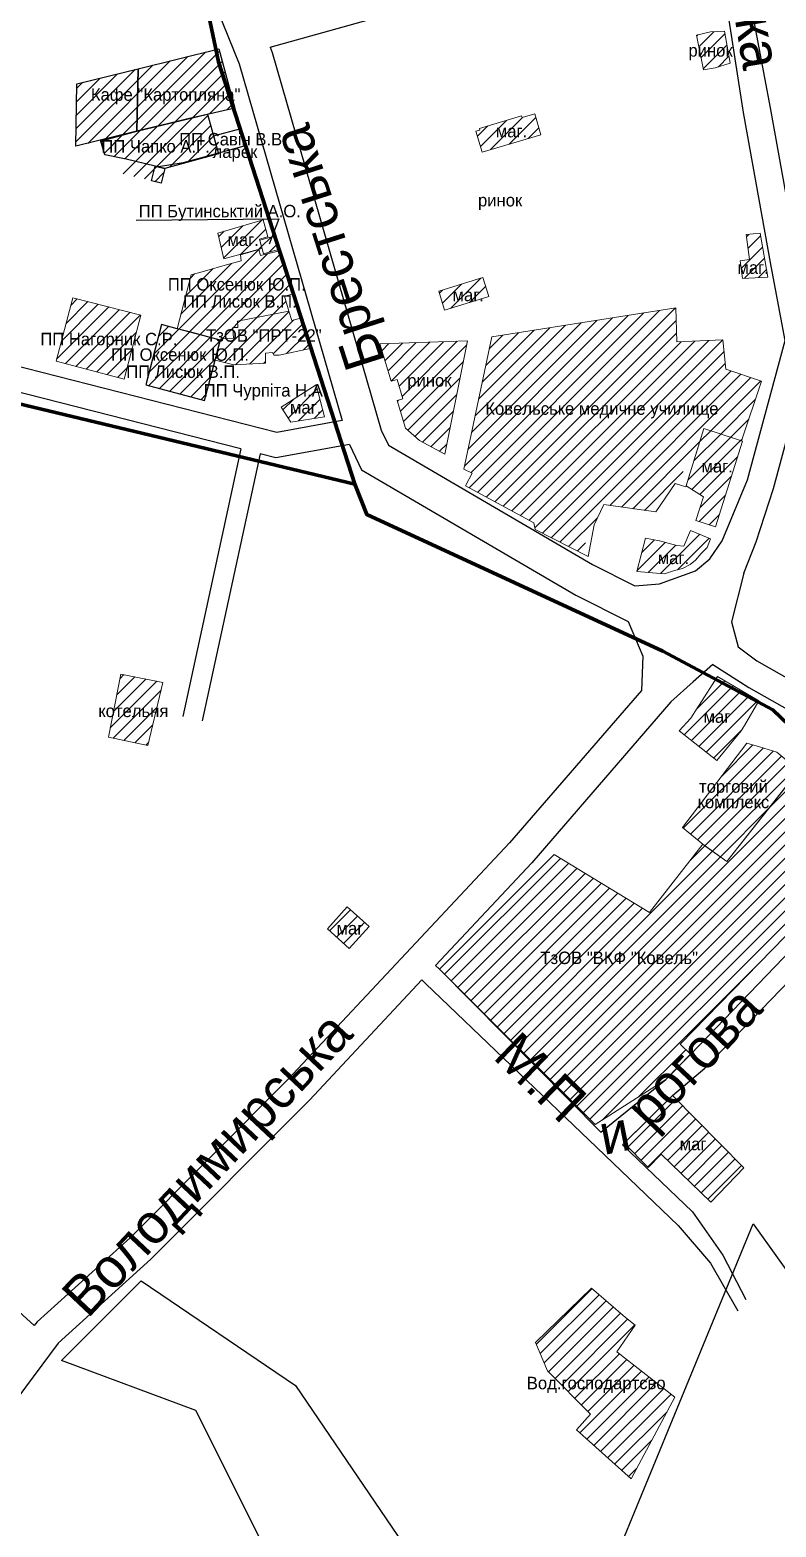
# Model space of a CAD drawing. Header units: millimetres. Extents: x 1378883 to 1389513, y 5662980 to 5673292.
# Drawn here: x 1383360 to 1383660, y 5667609 to 5668210 of the extents above; entities that cross this region are included whole.
import ezdxf
from ezdxf.enums import TextEntityAlignment as Align

# ---------------------------------------------------------------- set-up
doc = ezdxf.new("R2010")
doc.units = ezdxf.units.MM
for name, color, linetype in [('$Work', 1, 'Continuous'), ('вулиці', 7, 'Continuous'), ('ВулНазва', 7, 'Continuous'), ('КартаСкан', 252, 'Continuous'), ('район', 6, 'Continuous')]:
    doc.layers.add(name, color=color, linetype=linetype)
doc.layers.add('_5Інше', color=252, linetype='Continuous', lineweight=25)
picture_1 = doc.add_image_def('image1.tif', size_in_pixel=(29607, 29619))
pattern_1 = [(45, (2.4066, 2.8008), (-2.6516504294, 2.6516504294), [])]

# ---------------------------------------------------------------- blocks, each defined once
blk = doc.blocks.new('ТуріяВодоох')
at = {"layer": '_5Інше', "color": 140}
blk.add_lwpolyline([(46540, 25350), (46498, 25434), (46444, 25454), (46476, 25486), (46538, 25444), (46636, 25300), (46722, 25509), (46810, 25386)], dxfattribs=at)

msp = doc.modelspace()

# ---------------------------------------------------------------- hatches: boundary and pattern name
at = {"layer": 'вулиці', "lineweight": -2}
h = msp.add_hatch(dxfattribs=at)
h.set_pattern_fill('ANSI31', color=2, scale=30, style=0)
h.set_pattern_definition(pattern_1)
h.paths.add_polyline_path([(1383628.04, 5668208.03), (1383630.86, 5668194), (1383635.62, 5668194.89), (1383641.62, 5668196.71), (1383639.32, 5668209.55), (1383633.76, 5668209.29)])
h.paths.add_polyline_path([(1383621.24, 5668198.62), (1383646.24, 5668198.62), (1383646.24, 5668203.62), (1383621.24, 5668203.62)], flags=9)
h = msp.add_hatch(dxfattribs=at)
h.set_pattern_fill('ANSI31', color=2, scale=30, style=0)
h.set_pattern_definition(pattern_1)
h.paths.add_polyline_path([(1383403.74, 5668194.51), (1383379.03, 5668188.37), (1383378.69, 5668163.36), (1383403.11, 5668169.35)])
h.paths.add_polyline_path([(1383436.12, 5668202.55), (1383403.74, 5668194.51), (1383403.11, 5668169.35), (1383423.72, 5668174.49), (1383431.5, 5668176.24), (1383431.52, 5668176.19), (1383442.52, 5668178.72)])
h.paths.add_polyline_path([(1383382.46, 5668178.5), (1383447.02, 5668178.5), (1383447.02, 5668188.55), (1383382.46, 5668188.55)], flags=9)
h.paths.add_polyline_path([(1383385.94, 5668159.45), (1383435.44, 5668159.45), (1383435.44, 5668167.1), (1383385.94, 5668167.1)], flags=9)
h = msp.add_hatch(dxfattribs=at)
h.set_pattern_fill('ANSI31', color=2, scale=30, style=0)
h.set_pattern_definition(pattern_1)
h.paths.add_polyline_path([(1383403.11, 5668169.35), (1383388.53, 5668165.77), (1383390.35, 5668159.9), (1383398.82, 5668158.14), (1383402.71, 5668157.21), (1383406.59, 5668156.28), (1383410.49, 5668155.34), (1383414.37, 5668154.41), (1383435.99, 5668160.3), (1383431.51, 5668176.19), (1383423.74, 5668174.41)])
h.paths.add_polyline_path([(1383381.1, 5668159.53), (1383440.27, 5668159.53), (1383440.27, 5668167.03), (1383381.1, 5668167.03)], flags=9)
h = msp.add_hatch(dxfattribs=at)
h.set_pattern_fill('ANSI31', color=2, scale=30, style=0)
h.set_pattern_definition(pattern_1)
h.paths.add_polyline_path([(1383558.03, 5668174.86), (1383557.81, 5668175.55), (1383540.87, 5668170.53), (1383541.07, 5668169.84), (1383539.47, 5668169.37), (1383541.95, 5668161.03), (1383565.53, 5668168.01), (1383563.07, 5668176.35)])
h.paths.add_polyline_path([(1383545.84, 5668166.89), (1383561.67, 5668166.89), (1383561.67, 5668171.89), (1383545.84, 5668171.89)], flags=24)
h = msp.add_hatch(dxfattribs=at)
h.set_pattern_fill('ANSI31', color=2, scale=30, style=0)
h.set_pattern_definition(pattern_1)
h.paths.add_polyline_path([(1383402.71, 5668157.21), (1383398.82, 5668158.14), (1383397.42, 5668152.3), (1383401.31, 5668151.37)])
h.paths.add_polyline_path([(1383406.59, 5668156.28), (1383402.71, 5668157.21), (1383401.31, 5668151.37), (1383405.2, 5668150.44)])
h.paths.add_polyline_path([(1383410.49, 5668155.34), (1383406.59, 5668156.28), (1383405.2, 5668150.44), (1383409.09, 5668149.51)])
h.paths.add_polyline_path([(1383414.37, 5668154.41), (1383410.49, 5668155.34), (1383409.09, 5668149.51), (1383412.98, 5668148.58)])
h = msp.add_hatch(dxfattribs=at)
h.set_pattern_fill('ANSI31', color=2, scale=30, style=0)
h.set_pattern_definition(pattern_1)
h.paths.add_polyline_path([(1383435.78, 5668128.47), (1383438.11, 5668118.11), (1383453.46, 5668122.33), (1383452.46, 5668126.05), (1383455.75, 5668126.93), (1383453.94, 5668133.77)])
h.paths.add_polyline_path([(1383437.96, 5668123.27), (1383453.79, 5668123.27), (1383453.79, 5668128.27), (1383437.96, 5668128.27)], flags=24)
h = msp.add_hatch(dxfattribs=at)
h.set_pattern_fill('ANSI31', color=2, scale=30, style=0)
h.set_pattern_definition(pattern_1)
h.paths.add_polyline_path([(1383649.37, 5668117.83), (1383645.62, 5668117.36), (1383646.64, 5668110.28), (1383656.78, 5668110.76), (1383653.69, 5668128.38), (1383648.06, 5668127.84)])
h.paths.add_polyline_path([(1383642.93, 5668112.05), (1383658.76, 5668112.05), (1383658.76, 5668117.05), (1383642.93, 5668117.05)], flags=9)
h = msp.add_hatch(dxfattribs=at)
h.set_pattern_fill('ANSI31', color=2, scale=30, style=0)
h.set_pattern_definition(pattern_1)
h.paths.add_polyline_path([(1383462.34, 5668117.62), (1383461, 5668121.5), (1383452.87, 5668119.5), (1383452.21, 5668121.92), (1383444.79, 5668119.7), (1383445.12, 5668117.25), (1383438.67, 5668115.59), (1383431.26, 5668113.49), (1383425.02, 5668111.64), (1383419.32, 5668090.03), (1383425.76, 5668088.34), (1383425.75, 5668088.33), (1383436.72, 5668085.44), (1383436.86, 5668085.97), (1383442, 5668086.3), (1383441.69, 5668090.39), (1383441.7, 5668090.39), (1383441.69, 5668090.49), (1383443.82, 5668090.5), (1383443.62, 5668093.07), (1383464.29, 5668097.14), (1383462.52, 5668103.17), (1383466.62, 5668104.22)])
h.paths.add_polyline_path([(1383418.5, 5668097.24), (1383470.64, 5668097.24), (1383470.64, 5668104.73), (1383418.5, 5668104.73)], flags=9)
h.paths.add_polyline_path([(1383412.32, 5668104.04), (1383474.36, 5668104.04), (1383474.36, 5668111.71), (1383412.32, 5668111.71)], flags=9)
h.paths.add_polyline_path([(1383428.27, 5668083.49), (1383480.17, 5668083.49), (1383480.17, 5668091.15), (1383428.27, 5668091.15)], flags=9)
h = msp.add_hatch(dxfattribs=at)
h.set_pattern_fill('ANSI31', color=2, scale=30, style=0)
h.set_pattern_definition(pattern_1)
h.paths.add_polyline_path([(1383460.49, 5668121.95), (1383458.95, 5668127.37), (1383452.59, 5668125.58), (1383453.46, 5668122.33), (1383453.45, 5668122.33), (1383454.03, 5668120.17)])
h = msp.add_hatch(dxfattribs=at)
h.set_pattern_fill('ANSI31', color=2, scale=30, style=0)
h.set_pattern_definition(pattern_1)
h.paths.add_polyline_path([(1383524.52, 5668105.11), (1383526.88, 5668097.47), (1383544.57, 5668102.94), (1383542.2, 5668110.59)])
h.paths.add_polyline_path([(1383528.43, 5668101.07), (1383544.27, 5668101.07), (1383544.27, 5668106.07), (1383528.43, 5668106.07)], flags=24)
h = msp.add_hatch(dxfattribs=at)
h.set_pattern_fill('ANSI31', color=2, scale=30, style=0)
h.set_pattern_definition(pattern_1)
h.paths.add_polyline_path([(1383377.45, 5668102.48), (1383370.71, 5668077.01), (1383398.12, 5668069.77), (1383404.8, 5668095.45)])
h.paths.add_polyline_path([(1383355.24, 5668081.42), (1383428.58, 5668081.42), (1383428.58, 5668088.92), (1383355.24, 5668088.92)], flags=9)
h = msp.add_hatch(dxfattribs=at)
h.set_pattern_fill('ANSI31', color=5, scale=30, style=0)
h.set_pattern_definition(pattern_1)
h.paths.add_polyline_path([(1383545.83, 5668086.72), (1383534.53, 5668033.62), (1383537.94, 5668031.99), (1383535.35, 5668027.18), (1383535.25, 5668026.88), (1383562.73, 5668012.04), (1383563.19, 5668009.32), (1383581.59, 5668000.04), (1383590.83, 5668019.39), (1383611.7, 5668016.41), (1383628.12, 5668040.53), (1383631, 5668049.95), (1383646.17, 5668044.98), (1383654.2, 5668069.01), (1383639.84, 5668073.78), (1383638.74, 5668085.62), (1383620.13, 5668084.75), (1383619.73, 5668098.39)])
h.paths.add_polyline_path([(1383525.7, 5668052.82), (1383654.45, 5668052.82), (1383654.45, 5668061.57), (1383525.7, 5668061.57)], flags=9)
h = msp.add_hatch(dxfattribs=at)
h.set_pattern_fill('ANSI31', color=2, scale=30, style=0)
h.set_pattern_definition(pattern_1)
h.paths.add_polyline_path([(1383425.75, 5668088.33), (1383425.75, 5668088.33), (1383419.32, 5668090.03), (1383413.12, 5668091.67), (1383406.82, 5668067.48), (1383430.34, 5668061.26), (1383430.85, 5668063.19), (1383434.6, 5668077.4), (1383436.72, 5668085.44)])
h.paths.add_polyline_path([(1383395.69, 5668069.01), (1383447.82, 5668069.01), (1383447.82, 5668076.49), (1383395.69, 5668076.49)], flags=9)
h.paths.add_polyline_path([(1383389.5, 5668075.81), (1383451.55, 5668075.81), (1383451.55, 5668083.48), (1383389.5, 5668083.48)], flags=9)
h.paths.add_polyline_path([(1383361.47, 5668080.23), (1383422.35, 5668080.23), (1383422.35, 5668090.1), (1383361.47, 5668090.1)], flags=9)
h.paths.add_polyline_path([(1383428.27, 5668083.49), (1383480.17, 5668083.49), (1383480.17, 5668091.15), (1383428.27, 5668091.15)], flags=9)
h = msp.add_hatch(dxfattribs=at)
h.set_pattern_fill('ANSI31', color=2, scale=30, style=0)
h.set_pattern_definition(pattern_1)
h.paths.add_polyline_path([(1383469.04, 5668094.27), (1383465.41, 5668093.33), (1383464.29, 5668097.14), (1383443.62, 5668093.07), (1383443.82, 5668090.5), (1383441.7, 5668090.39), (1383442, 5668086.3), (1383436.86, 5668085.97), (1383436.72, 5668085.44), (1383434.6, 5668077.4), (1383442.19, 5668075.46), (1383454.92, 5668076.15), (1383454.91, 5668080.28), (1383457.7, 5668080.53), (1383458.23, 5668079.35), (1383460.42, 5668079.43), (1383472.82, 5668082.09)])
h.paths.add_polyline_path([(1383428.27, 5668083.49), (1383480.17, 5668083.49), (1383480.17, 5668091.15), (1383428.27, 5668091.15)], flags=9)
h = msp.add_hatch(dxfattribs=at)
h.set_pattern_fill('ANSI31', color=2, scale=30, style=0)
h.set_pattern_definition(pattern_1)
h.paths.add_polyline_path([(1383500.79, 5668083.92), (1383505.37, 5668068.97), (1383507.81, 5668069.67), (1383510.03, 5668061.87), (1383507.74, 5668061.22), (1383511.15, 5668050.09), (1383516.83, 5668045.09), (1383526.91, 5668039.66), (1383536.09, 5668085.17)])
h.paths.add_polyline_path([(1383508.24, 5668065.99), (1383533.24, 5668065.99), (1383533.24, 5668070.99), (1383508.24, 5668070.99)], flags=25)
h = msp.add_hatch(dxfattribs=at)
h.set_pattern_fill('ANSI31', color=2, scale=30, style=0)
h.set_pattern_definition(pattern_1)
h.paths.add_polyline_path([(1383475.21, 5668067.46), (1383461.18, 5668058.51), (1383465.01, 5668052.51), (1383478.62, 5668054.65)])
h.paths.add_polyline_path([(1383463.08, 5668055.92), (1383478.91, 5668055.92), (1383478.91, 5668060.92), (1383463.08, 5668060.92)], flags=9)
h.paths.add_polyline_path([(1383420.74, 5668060.91), (1383489.08, 5668060.91), (1383489.08, 5668068.41), (1383420.74, 5668068.41)], flags=9)
h = msp.add_hatch(dxfattribs=at)
h.set_pattern_fill('ANSI31', color=2, scale=30, style=0)
h.set_pattern_definition(pattern_1)
h.paths.add_polyline_path([(1383646.58, 5668044.82), (1383631, 5668049.95), (1383623.97, 5668026.95), (1383630.9, 5668022.44), (1383627.84, 5668012.92), (1383635.75, 5668010.42)])
h.paths.add_polyline_path([(1383628.48, 5668032.24), (1383644.31, 5668032.24), (1383644.31, 5668037.24), (1383628.48, 5668037.24)], flags=24)
h = msp.add_hatch(dxfattribs=at)
h.set_pattern_fill('ANSI31', color=2, scale=30, style=0)
h.set_pattern_definition(pattern_1)
h.paths.add_polyline_path([(1383613.18, 5668004.79), (1383607.55, 5668005.81), (1383604.07, 5667992.51), (1383615.27, 5667991.51), (1383619.26, 5667992.88), (1383622.52, 5667993.74), (1383625.55, 5667995.23), (1383627.71, 5667997.1), (1383630, 5667999.66), (1383632.42, 5668002.18), (1383633.73, 5668005.64), (1383625.64, 5668009.01), (1383623.05, 5668002.61), (1383620.25, 5668002.98)])
h.paths.add_polyline_path([(1383610.88, 5667995.42), (1383626.71, 5667995.42), (1383626.71, 5668000.42), (1383610.88, 5668000.42)], flags=24)
h = msp.add_hatch(dxfattribs=at)
h.set_pattern_fill('ANSI31', color=12, scale=30, style=0)
h.set_pattern_definition(pattern_1)
h.paths.add_polyline_path([(1383396.77, 5667951.28), (1383391.73, 5667925.87), (1383407.64, 5667922.52), (1383413.65, 5667947.88)])
h.paths.add_polyline_path([(1383382.18, 5667933.94), (1383421.35, 5667933.94), (1383421.35, 5667938.94), (1383382.18, 5667938.94)], flags=9)
h = msp.add_hatch(dxfattribs=at)
h.set_pattern_fill('ANSI31', color=2, scale=30, style=0)
h.set_pattern_definition(pattern_1)
h.paths.add_polyline_path([(1383629.18, 5667938.82), (1383628.41, 5667937.58), (1383625.78, 5667933.61), (1383621.15, 5667928.41), (1383636.21, 5667916.53), (1383646.08, 5667928.42), (1383647.33, 5667930.54), (1383653.17, 5667940.47), (1383636.48, 5667950.31)])
h.paths.add_polyline_path([(1383629.21, 5667931.64), (1383643.38, 5667931.64), (1383643.38, 5667936.64), (1383629.21, 5667936.64)], flags=24)
h = msp.add_hatch(dxfattribs=at)
h.set_pattern_fill('ANSI31', color=2, scale=30, style=0)
h.set_pattern_definition(pattern_1)
h.paths.add_polyline_path([(1383653.36, 5667921.98), (1383648.3, 5667923.54), (1383622.46, 5667889.56), (1383631.45, 5667882.29), (1383640.31, 5667875.97), (1383667.13, 5667909.97), (1383667.13, 5667909.97), (1383669.19, 5667912.58), (1383660.35, 5667919.83)])
h.paths.add_polyline_path([(1383623.37, 5667903.04), (1383662.54, 5667903.04), (1383662.54, 5667908.04), (1383623.37, 5667908.04)], flags=25)
h.paths.add_polyline_path([(1383622.95, 5667897.33), (1383662.95, 5667897.33), (1383662.95, 5667902.33), (1383622.95, 5667902.33)], flags=25)
h = msp.add_hatch(dxfattribs=at)
h.set_pattern_fill('ANSI31', color=12, scale=30, style=0)
h.set_pattern_definition(pattern_1)
h.paths.add_polyline_path([(1383609.21, 5667855.45), (1383570.92, 5667878.71), (1383524.8, 5667832.75), (1383587.43, 5667770.25), (1383615.75, 5667788.4), (1383625.67, 5667798.5), (1383621.52, 5667802.62), (1383700.85, 5667883.88), (1383675.79, 5667908.59), (1383673.33, 5667905.59), (1383667.13, 5667909.97), (1383640.31, 5667875.97), (1383630.66, 5667882.86)])
h.paths.add_polyline_path([(1383554.52, 5667833.5), (1383639.52, 5667833.5), (1383639.52, 5667841), (1383554.52, 5667841)], flags=24)
h.paths.add_polyline_path([(1383602.5, 5667756.2), (1383666.31, 5667824.31), (1383654.63, 5667835.25), (1383590.83, 5667767.13)], flags=9)
h.paths.add_polyline_path([(1383542.73, 5667794.47), (1383571.57, 5667766.76), (1383588.2, 5667784.07), (1383559.36, 5667811.78)], flags=9)
h.paths.add_polyline_path([(1383588.79, 5667757.59), (1383604.48, 5667760.73), (1383601.34, 5667776.42), (1383585.65, 5667773.28)], flags=9)
h = msp.add_hatch(dxfattribs=at)
h.set_pattern_fill('ANSI31', color=2, scale=30, style=0)
h.set_pattern_definition(pattern_1)
h.paths.add_polyline_path([(1383487.7, 5667857.74), (1383479.75, 5667848.89), (1383488.53, 5667841), (1383496.48, 5667849.85)])
h.paths.add_polyline_path([(1383481.72, 5667846.58), (1383495.88, 5667846.58), (1383495.88, 5667851.58), (1383481.72, 5667851.58)], flags=25)
h = msp.add_hatch(dxfattribs=at)
h.set_pattern_fill('ANSI31', color=2, scale=30, style=0)
h.set_pattern_definition(pattern_1)
h.paths.add_polyline_path([(1383613.85, 5667758.31), (1383633.84, 5667739.13), (1383647.11, 5667752.9), (1383618.5, 5667781.97), (1383599.08, 5667762.84), (1383608.67, 5667753.06)])
h.paths.add_polyline_path([(1383619.62, 5667759.91), (1383633.79, 5667759.91), (1383633.79, 5667764.91), (1383619.62, 5667764.91)], flags=25)
h.paths.add_polyline_path([(1383602.5, 5667756.2), (1383666.31, 5667824.31), (1383654.63, 5667835.25), (1383590.83, 5667767.13)], flags=9)
h.paths.add_polyline_path([(1383588.79, 5667757.59), (1383604.48, 5667760.73), (1383601.34, 5667776.42), (1383585.65, 5667773.28)], flags=9)
h = msp.add_hatch(dxfattribs=at)
h.set_pattern_fill('ANSI31', color=164, scale=30, style=0)
h.set_pattern_definition(pattern_1)
h.paths.add_polyline_path([(1383619.39, 5667660.78), (1383596.09, 5667678.95), (1383603.5, 5667689.62), (1383599.61, 5667692.68), (1383585.94, 5667704.53), (1383563.4, 5667682.65), (1383568.25, 5667671.34), (1383585.48, 5667653.89), (1383579.82, 5667647.56), (1383601.79, 5667627.87)])
h.paths.add_polyline_path([(1383549.24, 5667661.26), (1383626.32, 5667661.26), (1383626.32, 5667670.01), (1383549.24, 5667670.01)], flags=9)

# ---------------------------------------------------------------- linework, layer by layer
at = {"layer": '$Work', "color": 7, "lineweight": -2}
msp.add_lwpolyline([(1383434.6, 5668077.4), (1383436.72, 5668085.44), (1383425.75, 5668088.33), (1383425.75, 5668088.33), (1383419.32, 5668090.03), (1383413.12, 5668091.67), (1383406.82, 5668067.48), (1383430.34, 5668061.26), (1383430.85, 5668063.19)], close=True, dxfattribs=at)
at = {"layer": 'вулиці', "color": 7}
for points in [[(1383416.88, 5668409.75), (1383412.42, 5668372.65), (1383409.32, 5668331.7), (1383417.28, 5668301.83), (1383435.48, 5668218.34), (1383444.33, 5668196.48), (1383485.67, 5668053.17)], [(1383672.36, 5668098.77), (1383668.96, 5668117.16), (1383657.88, 5668178.75), (1383641.93, 5668263.33)], [(1383456.73, 5668203.16), (1383635.15, 5668252.97)], [(1383633.46, 5667997.61), (1383638.41, 5668004.8), (1383648.56, 5668029.38), (1383663.67, 5668085.29), (1383658.14, 5668115.18), (1383647.03, 5668176.92), (1383635.15, 5668252.97)], [(1383456.73, 5668203.16), (1383457.58, 5668201.06), (1383501.37, 5668049.24), (1383504.26, 5668043.24), (1383586.33, 5667995.32), (1383603.35, 5667986.7), (1383613.24, 5667987.59), (1383627.71, 5667992.75), (1383633.46, 5667997.61)], [(1383445, 5668041.73), (1383293.07, 5668080.44), (1383180.56, 5668111.86), (1383169.81, 5668116.25)], [(1383485.67, 5668053.17), (1383459.44, 5668048.37), (1383295.65, 5668090.1), (1383234.66, 5668107.14)], [(1383647.08, 5667991.82), (1383652.03, 5668004.46), (1383658.99, 5668025.83), (1383674.94, 5668084.84)], [(1383488.58, 5668043.54), (1383459.08, 5668038.14), (1383452.76, 5668039.76)], [(1383488.58, 5668043.54), (1383493.5, 5668033.31), (1383579.64, 5667983.01), (1383600.61, 5667972.4)], [(1383445, 5668041.73), (1383421.64, 5667934.19)], [(1383452.76, 5668039.76), (1383429.46, 5667932.49)], [(1383647.08, 5667991.82), (1383642.1, 5667972.22), (1383644.86, 5667962.2), (1383652.38, 5667956.55), (1383676.16, 5667943.09), (1383682.1, 5667936.95)], [(1383600.61, 5667972.4), (1383606.48, 5667958.42), (1383605.98, 5667944.71), (1383552.98, 5667883.48), (1383463.87, 5667788.41), (1383400.55, 5667724.79), (1383363.05, 5667690.95), (1383361.85, 5667689.47)], [(1383634.72, 5667955.11), (1383626.8, 5667948.18), (1383617.82, 5667940.06), (1383561.9, 5667875.44), (1383523.25, 5667834.21)], [(1383634.72, 5667955.11), (1383649.1, 5667945.91), (1383671.61, 5667933.14), (1383693.61, 5667908.4), (1383730.79, 5667864.25), (1383773.93, 5667805.49), (1383845.75, 5667719.89), (1383854.72, 5667705.75), (1383873.32, 5667689.97), (1383900.18, 5667678.45), (1383978.15, 5667655.45), (1384002.67, 5667645.41)], [(1383316.35, 5667925.31), (1383328.41, 5667848.7), (1383333.85, 5667797.67), (1383339.28, 5667747.13), (1383343.61, 5667718.62), (1383349.75, 5667700.57), (1383361.85, 5667689.47)], [(1383523.25, 5667834.21), (1383524.75, 5667832.7), (1383589.67, 5667767.17), (1383615.75, 5667788.4), (1383625.73, 5667798.44), (1383690.18, 5667865.31), (1383711.32, 5667887.36)], [(1383598.3, 5667762.08), (1383618.5, 5667781.97), (1383631.44, 5667792.85), (1383695.95, 5667859.77), (1383717.1, 5667881.83)], [(1383517.77, 5667828.37), (1383472.5, 5667780.07), (1383408.83, 5667716.1), (1383371.55, 5667682.45), (1383355, 5667659.99), (1383325.43, 5667613.53), (1383289.5, 5667553.25), (1383279.22, 5667538.11)], [(1383517.77, 5667828.37), (1383519.15, 5667826.99), (1383587.98, 5667761.1)], [(1383587.98, 5667761.1), (1383620.67, 5667729.65), (1383633.74, 5667714.51), (1383644.73, 5667695.4)], [(1383598.3, 5667762.08), (1383626.49, 5667735.16), (1383638.65, 5667717.82), (1383647.91, 5667699.97)]]:
    msp.add_lwpolyline(points, dxfattribs=at)
for points in [[(1383442.52, 5668178.72), (1383423.24, 5668174.29), (1383403.11, 5668169.35), (1383403.74, 5668194.51), (1383436.12, 5668202.55), (1383442.52, 5668178.72)], [(1383403.74, 5668194.51), (1383403.11, 5668169.35), (1383378.69, 5668163.36), (1383379.03, 5668188.37), (1383403.74, 5668194.51)], [(1383388.53, 5668165.77), (1383403.11, 5668169.35), (1383423.74, 5668174.41), (1383431.51, 5668176.19), (1383435.99, 5668160.3), (1383414.37, 5668154.41), (1383410.49, 5668155.34), (1383406.59, 5668156.28), (1383402.71, 5668157.21), (1383398.82, 5668158.14), (1383390.35, 5668159.9), (1383388.53, 5668165.77)], [(1383388.93, 5668165.52), (1383403.11, 5668169.35), (1383423.72, 5668174.49), (1383431.5, 5668176.24), (1383433.98, 5668167.52), (1383445.07, 5668170.51), (1383447.28, 5668163.72), (1383435.93, 5668160.64), (1383421.82, 5668156.7), (1383411.86, 5668155.02), (1383410.49, 5668155.34), (1383406.59, 5668156.28), (1383402.71, 5668157.21), (1383398.82, 5668158.14), (1383390.34, 5668159.9), (1383388.93, 5668165.52)], [(1383410.49, 5668155.34), (1383414.37, 5668154.41), (1383412.98, 5668148.58), (1383409.09, 5668149.51), (1383410.49, 5668155.34)]]:
    msp.add_lwpolyline(points, close=True, dxfattribs=at)
at = {"layer": 'вулиці', "color": 7, "lineweight": -2}
msp.add_lwpolyline([(1383402.84, 5668133.71), (1383460.2, 5668134.2), (1383456.33, 5668124.04)], dxfattribs=at)
at = {"layer": 'ВулНазва', "color": 7, "lineweight": 9}
for points in [[(1383639.32, 5668209.55), (1383641.62, 5668196.71), (1383635.62, 5668194.89), (1383630.86, 5668194), (1383628.04, 5668208.03), (1383633.76, 5668209.29), (1383639.32, 5668209.55)], [(1383539.47, 5668169.37), (1383541.07, 5668169.84), (1383540.87, 5668170.53), (1383557.81, 5668175.55), (1383558.03, 5668174.86), (1383563.07, 5668176.35), (1383565.53, 5668168.01), (1383541.95, 5668161.03), (1383539.47, 5668169.37)], [(1383435.78, 5668128.47), (1383453.94, 5668133.77), (1383455.75, 5668126.93), (1383452.46, 5668126.05), (1383453.46, 5668122.33), (1383438.11, 5668118.11), (1383435.78, 5668128.47)], [(1383656.78, 5668110.76), (1383646.64, 5668110.28), (1383645.62, 5668117.36), (1383649.37, 5668117.83), (1383648.06, 5668127.84), (1383653.69, 5668128.38), (1383656.78, 5668110.76)], [(1383461, 5668121.5), (1383462.34, 5668117.62), (1383466.62, 5668104.22), (1383462.52, 5668103.17), (1383464.29, 5668097.14), (1383443.62, 5668093.07), (1383443.82, 5668090.5), (1383441.69, 5668090.49), (1383442, 5668086.3), (1383436.86, 5668085.97), (1383436.72, 5668085.44), (1383419.32, 5668090.03), (1383425.02, 5668111.64), (1383431.26, 5668113.49), (1383438.67, 5668115.59), (1383445.12, 5668117.25), (1383444.79, 5668119.7), (1383452.21, 5668121.92), (1383452.87, 5668119.5), (1383461, 5668121.5)], [(1383452.59, 5668125.58), (1383458.95, 5668127.37), (1383460.49, 5668121.95), (1383454.03, 5668120.17), (1383452.59, 5668125.58)], [(1383526.88, 5668097.47), (1383524.52, 5668105.11), (1383542.2, 5668110.59), (1383544.57, 5668102.94), (1383526.88, 5668097.47)], [(1383404.8, 5668095.45), (1383377.45, 5668102.48), (1383370.71, 5668077.01), (1383398.12, 5668069.77)], [(1383545.83, 5668086.72), (1383619.73, 5668098.39), (1383620.13, 5668084.75), (1383638.74, 5668085.62), (1383639.84, 5668073.78), (1383654.2, 5668069.01), (1383646.17, 5668044.98), (1383631, 5668049.95), (1383623.86, 5668026.47), (1383619.5, 5668027.86), (1383611.7, 5668016.41), (1383590.83, 5668019.39), (1383586.95, 5668011.28), (1383584.61, 5667998.52), (1383563.19, 5668009.32), (1383562.73, 5668012.04), (1383535.25, 5668026.88), (1383535.35, 5668027.18), (1383537.94, 5668031.99), (1383534.53, 5668033.62), (1383545.83, 5668086.72)], [(1383443.62, 5668093.07), (1383464.29, 5668097.14), (1383465.41, 5668093.33), (1383469.04, 5668094.27), (1383472.82, 5668082.09), (1383460.42, 5668079.43), (1383458.23, 5668079.35), (1383457.7, 5668080.53), (1383454.91, 5668080.28), (1383454.92, 5668076.15), (1383442.19, 5668075.46), (1383434.6, 5668077.4), (1383436.86, 5668085.97), (1383442, 5668086.3), (1383441.69, 5668090.39), (1383443.82, 5668090.5), (1383443.62, 5668093.07)], [(1383500.79, 5668083.92), (1383536.09, 5668085.17), (1383526.91, 5668039.66), (1383516.83, 5668045.09), (1383511.15, 5668050.09), (1383507.74, 5668061.22), (1383510.03, 5668061.87), (1383507.81, 5668069.67), (1383505.37, 5668068.97), (1383500.79, 5668083.92)], [(1383461.18, 5668058.51), (1383475.21, 5668067.46), (1383478.62, 5668054.65), (1383465.01, 5668052.51), (1383461.18, 5668058.51)], [(1383631, 5668049.95), (1383646.58, 5668044.82), (1383635.75, 5668010.42), (1383627.84, 5668012.92), (1383630.9, 5668022.44), (1383623.97, 5668026.95), (1383631, 5668049.95)], [(1383604.07, 5667992.51), (1383607.55, 5668005.81), (1383613.18, 5668004.79), (1383620.25, 5668002.98), (1383623.05, 5668002.61), (1383625.64, 5668009.01), (1383633.73, 5668005.64), (1383632.42, 5668002.18), (1383630, 5667999.66), (1383627.71, 5667997.1), (1383625.55, 5667995.23), (1383622.52, 5667993.74), (1383619.26, 5667992.88), (1383615.27, 5667991.51), (1383604.07, 5667992.51)], [(1383413.65, 5667947.88), (1383407.64, 5667922.52), (1383391.73, 5667925.87), (1383396.77, 5667951.28), (1383413.65, 5667947.88)], [(1383621.15, 5667928.41), (1383625.78, 5667933.61), (1383628.41, 5667937.58), (1383629.18, 5667938.82), (1383636.48, 5667950.31), (1383653.17, 5667940.47), (1383647.33, 5667930.54), (1383646.08, 5667928.42), (1383636.21, 5667916.53), (1383621.15, 5667928.41)], [(1383648.3, 5667923.54), (1383653.36, 5667921.98), (1383660.35, 5667919.83), (1383669.19, 5667912.58), (1383640.31, 5667875.97), (1383631.48, 5667882.27), (1383622.46, 5667889.56), (1383648.3, 5667923.54)], [(1383524.8, 5667832.75), (1383570.92, 5667878.71), (1383609.21, 5667855.45), (1383630.66, 5667882.86), (1383640.31, 5667875.97), (1383667.13, 5667909.97), (1383673.33, 5667905.59), (1383675.79, 5667908.59), (1383700.85, 5667883.88), (1383621.52, 5667802.62), (1383625.67, 5667798.5), (1383615.75, 5667788.4), (1383587.43, 5667770.25), (1383524.8, 5667832.75)], [(1383488.53, 5667841), (1383479.75, 5667848.89), (1383487.7, 5667857.74), (1383496.48, 5667849.85), (1383488.53, 5667841)], [(1383599.08, 5667762.84), (1383618.5, 5667781.97), (1383647.11, 5667752.9), (1383633.84, 5667739.13), (1383613.85, 5667758.31), (1383608.67, 5667753.06), (1383599.08, 5667762.84)], [(1383563.4, 5667682.65), (1383585.94, 5667704.53), (1383599.61, 5667692.68), (1383603.5, 5667689.62), (1383596.09, 5667678.95), (1383619.39, 5667660.78), (1383601.79, 5667627.87), (1383579.82, 5667647.56), (1383585.48, 5667653.89), (1383568.25, 5667671.34), (1383563.4, 5667682.65)]]:
    msp.add_lwpolyline(points, close=True, dxfattribs=at)
at = {"layer": 'район', "color": 6, "lineweight": 100}
for points in [[(1381934.51, 5669582.33), (1381970.47, 5669583.23), (1382106.9, 5669556.51), (1382253.06, 5669513.27), (1382602.54, 5669379.76), (1382591.68, 5669356.2), (1382699.01, 5669315.69), (1382707.5, 5669338.08), (1383223.99, 5669138.48), (1383578.22, 5669001.4), (1383568.66, 5668964.92), (1383574.4, 5668963), (1383530.93, 5668824.7), (1383525.13, 5668806.23), (1383416.9, 5668411.37), (1383406.08, 5668339.69), (1383436.05, 5668197.21), (1383490.76, 5668027.59)], [(1384072.79, 5666619.05), (1384078.83, 5666820.08), (1384078.8, 5666938.09), (1384081.89, 5667004.61), (1384073.22, 5667134.05), (1384063.2, 5667189.79), (1384061.14, 5667213.49), (1384068.85, 5667251.81), (1384079.56, 5667287.71), (1384117.06, 5667363.43), (1384110.95, 5667387.93), (1384004.01, 5667653.27), (1383937.79, 5667665.23), (1383882.02, 5667680.02), (1383852.28, 5667702.73), (1383829.98, 5667724.45), (1383701.42, 5667897.31), (1383678.38, 5667918.15), (1383658.79, 5667936.85), (1383614.59, 5667960.46), (1383495.56, 5668015.34), (1383490.76, 5668027.59), (1383342.31, 5668063.03)]]:
    msp.add_lwpolyline(points, dxfattribs=at)

# ---------------------------------------------------------------- block references
at = {"layer": 'вулиці', "color": 7}
msp.add_blockref('ТуріяВодоох', (1336928.92, 5642221.42), dxfattribs=at)

# ---------------------------------------------------------------- texts
at = {"layer": 'ВулНазва', "color": 1, "lineweight": 9}
for s, rotation, p in [('Київська', 279.44415, (1383647.78, 5668236.61)), ('Брестська', 107.72119, (1383482.19, 5668123.31)), ('рогова', 46.87021, (1383628.57, 5667795.72)), ('Володимирська', 46.74733, (1383433.03, 5667752.88)), ('М.П', 316.14461, (1383565.46, 5667789.27)), ('и', 11.30422, (1383595.07, 5667767.01))]:
    msp.add_text(s, height=16, rotation=rotation, dxfattribs=at).set_placement(p, align=Align.MIDDLE)
at = {"layer": 'ВулНазва', "color": 7, "lineweight": 9}
for s, p in [('ринок', (1383633.74, 5668201.12)), ('Кафе "Картопляна"', (1383414.74, 5668183.52)), ('маг.', (1383553.75, 5668169.39)), ('ПП Чапко А.Г.', (1383410.69, 5668163.28)), ('ПП Савін В.В. ', (1383442.73, 5668166.28)), ('ларек', (1383442.6, 5668160.4)), ('ПП Бутинськтий А.О.', (1383436.5, 5668136.74)), ('ринок', (1383549.17, 5668140.93)), ('маг.', (1383445.88, 5668125.77)), ('маг.', (1383650.85, 5668114.55)), ('ПП Оксенюк Ю.П.', (1383443.34, 5668107.88)), ('маг.', (1383536.35, 5668103.57)), ('ПП Лисюк В.П.', (1383444.57, 5668100.98)), ('ПП Нагорник С.Р.', (1383391.91, 5668085.17)), ('ТзОВ "ПРТ-22"', (1383454.22, 5668087.32)), ('ПП Оксенюк Ю.П.', (1383420.52, 5668079.65)), ('ПП Лисюк В.П.', (1383421.76, 5668072.75)), ('ПП Чурпіта Н.А.', (1383454.91, 5668064.66)), ('ринок', (1383520.74, 5668068.49)), ('маг.', (1383471, 5668058.42)), ('Ковельське медичне училище', (1383590.08, 5668057.2)), ('маг.', (1383636.4, 5668034.74)), ('маг.', (1383618.8, 5667997.92)), ('котельня', (1383401.77, 5667936.44)), ('маг', (1383636.3, 5667934.14)), ('торговий', (1383642.95, 5667905.54)), ('комплекс', (1383642.95, 5667899.83)), ('маг', (1383488.8, 5667849.08)), ('ТзОВ "ВКФ "Ковель"', (1383597.02, 5667837.25)), ('маг', (1383626.7, 5667762.41)), ('Вод.господартсво', (1383587.78, 5667665.64))]:
    msp.add_text(s, height=5, dxfattribs=at).set_placement(p, align=Align.MIDDLE)

# ---------------------------------------------------------------- pictures from other files: only their frames are drawn
at = {"layer": 'КартаСкан'}
image = msp.add_image(picture_1, insert=(1378952.03, 5663192.31), size_in_units=(10026.9, 10030.97), rotation=0.395435, dxfattribs=at)
image.dxf.flags = 15

doc.saveas('drawing.dxf')
